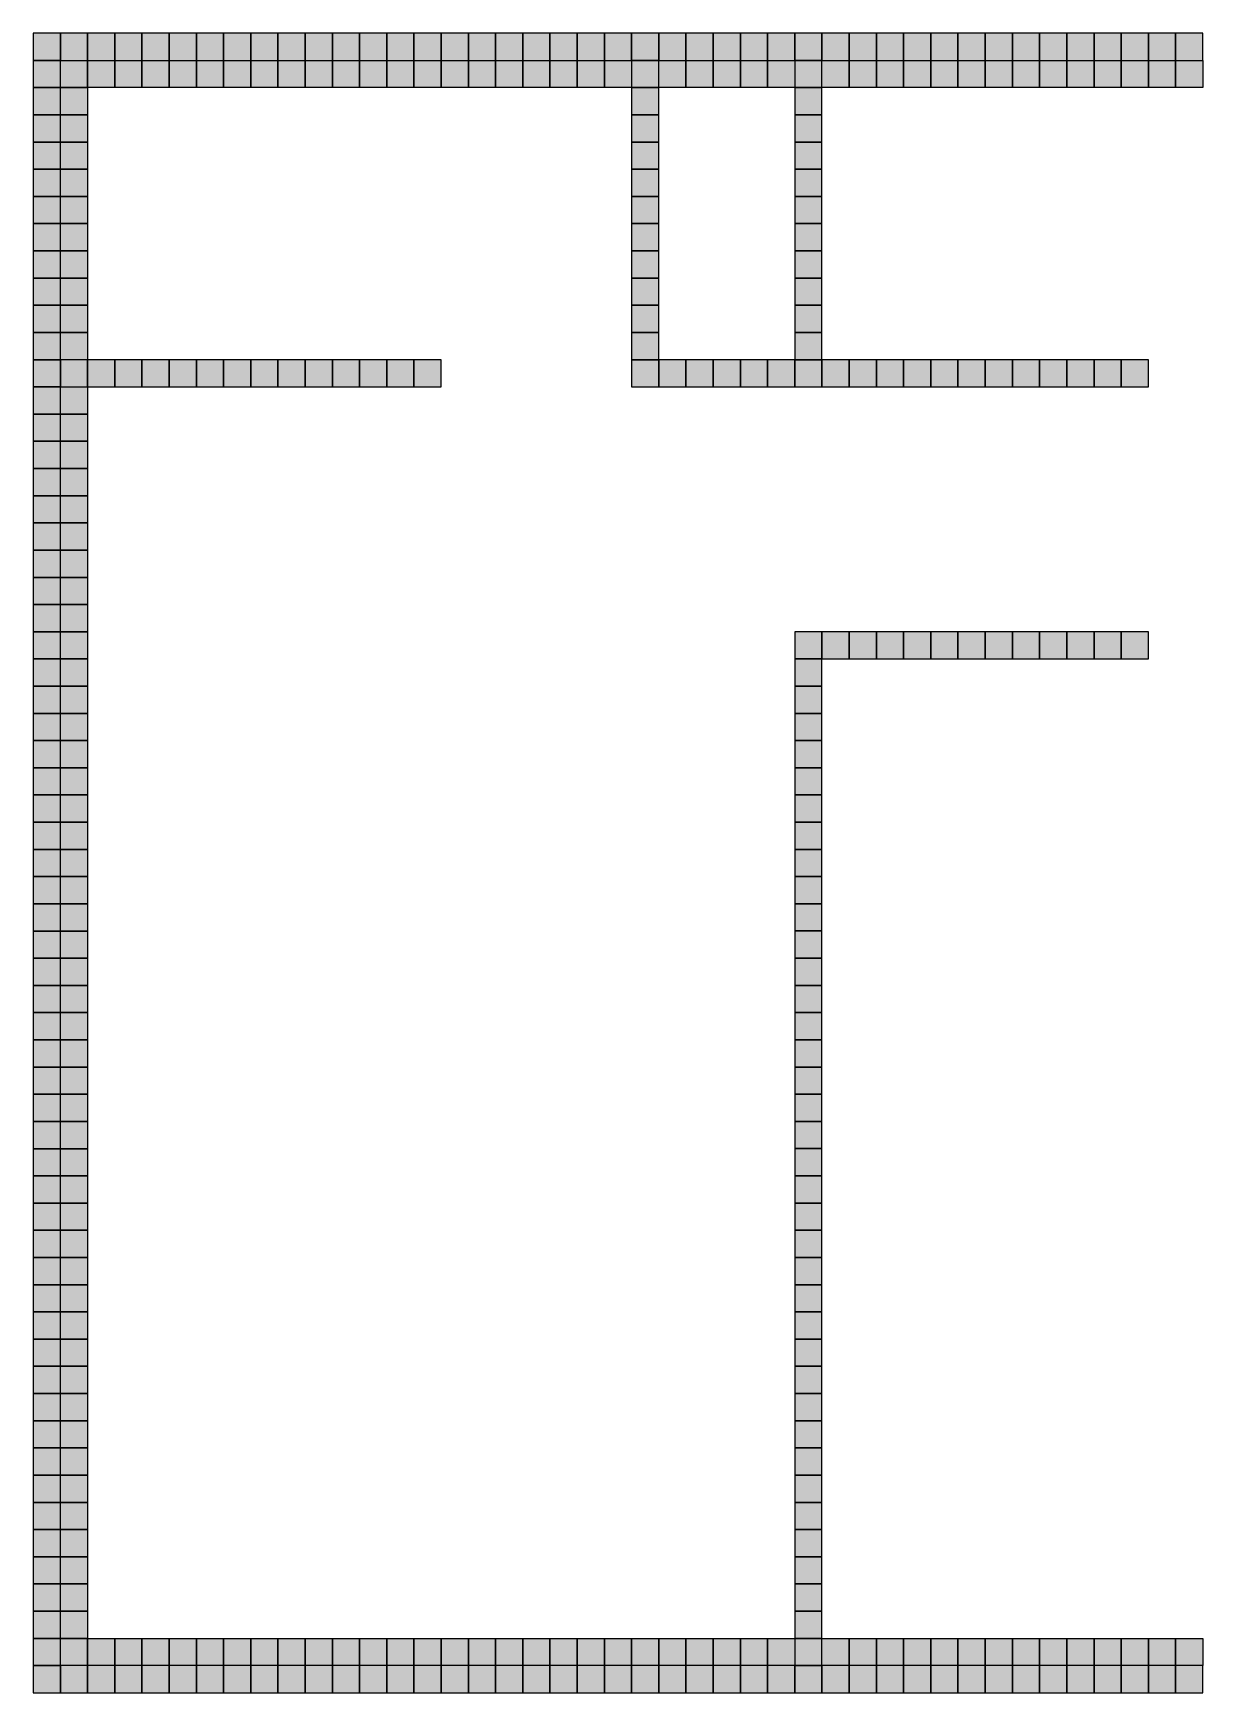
# Model space of a CAD drawing. Header units: inches. Extents: x 0.1 to 10.3, y 1 to 8.3.
# Drawn here: x 0.14 to 4.44, y 1.02 to 7.12 of the extents above; entities that cross this region are included whole.
import ezdxf

# ---------------------------------------------------------------- set-up
doc = ezdxf.new("R2010")
doc.units = ezdxf.units.IN
doc.header["$MEASUREMENT"] = 0
doc.layers.add('GRILLA PIXEL', color=7, linetype='Continuous')

# ---------------------------------------------------------------- blocks, each defined once
blk = doc.blocks.new('0-255-255-31-Muro alto')
at = {"layer": 'GRILLA PIXEL', "true_color": 0xffff1f}
h = blk.add_hatch(color=2, dxfattribs=at)
h.dxf.hatch_style = 1
h.paths.add_polyline_path([(0, 0), (-0.1, 0), (-0.1, -0.1), (0, -0.1)])
blk.add_lwpolyline([(-0.1, 0), (-0.1, -0.1), (0, -0.1), (0, 0)], close=True)
blk = doc.blocks.new('0-255-0-0-Muro dormitorio principal')
h = blk.add_hatch(color=1)
h.dxf.hatch_style = 1
h.paths.add_polyline_path([(0, 0), (-0.1, 0), (-0.1, -0.1), (0, -0.1)])
blk.add_lwpolyline([(-0.1, 0), (-0.1, -0.1), (0, -0.1), (0, 0)], close=True)
blk = doc.blocks.new('0-203-204-205-Ventana principal')
at = {"layer": 'GRILLA PIXEL', "true_color": 0xcbcccd}
h = blk.add_hatch(color=254, dxfattribs=at)
h.dxf.hatch_style = 1
h.paths.add_polyline_path([(0, 0), (-0.1, 0), (-0.1, -0.1), (0, -0.1)])
blk.add_lwpolyline([(-0.1, 0), (-0.1, -0.1), (0, -0.1), (0, 0)], close=True)
blk = doc.blocks.new('0-3-160-22-Ventana comun')
at = {"layer": 'GRILLA PIXEL', "true_color": 0x03a016}
h = blk.add_hatch(color=104, dxfattribs=at)
h.dxf.hatch_style = 1
h.paths.add_polyline_path([(0, 0), (-0.1, 0), (-0.1, -0.1), (0, -0.1)])
blk.add_lwpolyline([(-0.1, 0), (-0.1, -0.1), (0, -0.1), (0, 0)], close=True)
blk = doc.blocks.new('0-5-68-255-Muro inicio conexion')
at = {"layer": 'GRILLA PIXEL', "true_color": 0x0544ff}
h = blk.add_hatch(color=160, dxfattribs=at)
h.dxf.hatch_style = 1
h.paths.add_polyline_path([(0, 0), (-0.1, 0), (-0.1, -0.1), (0, -0.1)])
blk.add_lwpolyline([(-0.1, 0), (-0.1, -0.1), (0, -0.1), (0, 0)], close=True)
blk = doc.blocks.new('0-63-149-253-Muro fichas extremo')
at = {"layer": 'GRILLA PIXEL', "true_color": 0x3f95fd}
h = blk.add_hatch(color=153, dxfattribs=at)
h.dxf.hatch_style = 1
h.paths.add_polyline_path([(0, 0), (-0.1, 0), (-0.1, -0.1), (0, -0.1)])
blk.add_lwpolyline([(-0.1, 0), (-0.1, -0.1), (0, -0.1), (0, 0)], close=True)
blk = doc.blocks.new('0-0-28-112-Muro auxiliar fichas esquinas')
at = {"layer": 'GRILLA PIXEL', "true_color": 0x001c70}
h = blk.add_hatch(color=166, dxfattribs=at)
h.dxf.hatch_style = 1
h.paths.add_polyline_path([(0, 0), (-0.1, 0), (-0.1, -0.1), (0, -0.1)])
blk.add_lwpolyline([(-0.1, 0), (-0.1, -0.1), (0, -0.1), (0, 0)], close=True)
blk = doc.blocks.new('1-99-100-102-auxiliar lado interno')
at = {"lineweight": 70, "true_color": 0x636466}
h = blk.add_hatch(color=251, dxfattribs=at)
h.dxf.hatch_style = 1
h.paths.add_polyline_path([(-0.1, -0.1), (-0.1, 0), (0, 0), (0, -0.1)])
blk.add_lwpolyline([(0, 0), (0, -0.1), (-0.1, -0.1), (-0.1, 0)], close=True)
blk = doc.blocks.new('pixel extremo ventana')
h = blk.add_hatch(color=136)
h.dxf.hatch_style = 1
h.paths.add_polyline_path([(0, 0), (-0.1, 0), (-0.1, -0.1), (0, -0.1)])
blk.add_lwpolyline([(-0.1, 0), (-0.1, -0.1), (0, -0.1), (0, 0)], close=True)

msp = doc.modelspace()

# ---------------------------------------------------------------- block references
for name, p in [('0-5-68-255-Muro inicio conexion', (0.2448, 7.1163)), ('0-255-255-31-Muro alto', (0.3448, 7.1163)), ('0-255-255-31-Muro alto', (0.4448, 7.1163)), ('0-255-255-31-Muro alto', (0.5448, 7.1163)), ('0-255-255-31-Muro alto', (0.6448, 7.1163)), ('0-255-255-31-Muro alto', (0.7448, 7.1163)), ('0-255-255-31-Muro alto', (0.8448, 7.1163)), ('0-255-255-31-Muro alto', (0.9448, 7.1163)), ('0-255-255-31-Muro alto', (1.0448, 7.1163)), ('0-255-255-31-Muro alto', (1.1448, 7.1163)), ('0-255-255-31-Muro alto', (1.2448, 7.1163)), ('0-255-255-31-Muro alto', (1.3448, 7.1163)), ('0-255-255-31-Muro alto', (1.4448, 7.1163)), ('0-255-255-31-Muro alto', (1.5448, 7.1163)), ('0-255-255-31-Muro alto', (1.6448, 7.1163)), ('0-255-255-31-Muro alto', (1.7448, 7.1163)), ('0-255-255-31-Muro alto', (1.8448, 7.1163)), ('0-255-255-31-Muro alto', (1.9448, 7.1163)), ('0-255-255-31-Muro alto', (2.0448, 7.1163)), ('0-255-255-31-Muro alto', (2.1448, 7.1163)), ('0-255-255-31-Muro alto', (2.2448, 7.1163)), ('0-255-255-31-Muro alto', (2.3448, 7.1163)), ('0-255-255-31-Muro alto', (2.4448, 7.1163)), ('0-255-255-31-Muro alto', (2.5448, 7.1163)), ('0-255-255-31-Muro alto', (2.6448, 7.1163)), ('0-255-255-31-Muro alto', (2.7448, 7.1163)), ('0-255-255-31-Muro alto', (2.8448, 7.1163)), ('0-255-255-31-Muro alto', (2.9448, 7.1163)), ('0-255-255-31-Muro alto', (3.0448, 7.1163)), ('0-255-255-31-Muro alto', (3.1448, 7.1163)), ('0-255-255-31-Muro alto', (3.2448, 7.1163)), ('0-255-255-31-Muro alto', (3.3448, 7.1163)), ('0-255-255-31-Muro alto', (3.4448, 7.1163)), ('0-255-255-31-Muro alto', (3.5448, 7.1163)), ('0-255-255-31-Muro alto', (3.6448, 7.1163)), ('0-255-255-31-Muro alto', (3.7448, 7.1163)), ('0-255-255-31-Muro alto', (3.8448, 7.1163)), ('0-255-255-31-Muro alto', (3.9448, 7.1163)), ('0-255-255-31-Muro alto', (4.0448, 7.1163)), ('0-255-255-31-Muro alto', (4.1448, 7.1163)), ('0-255-255-31-Muro alto', (4.2448, 7.1163)), ('0-255-255-31-Muro alto', (4.3448, 7.1163)), ('0-255-255-31-Muro alto', (4.4448, 7.1163)), ('0-5-68-255-Muro inicio conexion', (0.2448, 7.0163)), ('1-99-100-102-auxiliar lado interno', (0.3448, 7.0163)), ('1-99-100-102-auxiliar lado interno', (0.4448, 7.0163)), ('1-99-100-102-auxiliar lado interno', (0.5448, 7.0163)), ('1-99-100-102-auxiliar lado interno', (0.6448, 7.0163)), ('1-99-100-102-auxiliar lado interno', (0.7448, 7.0163)), ('1-99-100-102-auxiliar lado interno', (0.8448, 7.0163)), ('1-99-100-102-auxiliar lado interno', (0.9448, 7.0163)), ('1-99-100-102-auxiliar lado interno', (1.0448, 7.0163)), ('1-99-100-102-auxiliar lado interno', (1.1448, 7.0163)), ('1-99-100-102-auxiliar lado interno', (1.2448, 7.0163)), ('1-99-100-102-auxiliar lado interno', (1.3448, 7.0163)), ('1-99-100-102-auxiliar lado interno', (1.4448, 7.0163)), ('1-99-100-102-auxiliar lado interno', (1.5448, 7.0163)), ('1-99-100-102-auxiliar lado interno', (1.6448, 7.0163)), ('1-99-100-102-auxiliar lado interno', (1.7448, 7.0163)), ('1-99-100-102-auxiliar lado interno', (1.8448, 7.0163)), ('1-99-100-102-auxiliar lado interno', (1.9448, 7.0163)), ('1-99-100-102-auxiliar lado interno', (2.0448, 7.0163)), ('1-99-100-102-auxiliar lado interno', (2.1448, 7.0163)), ('1-99-100-102-auxiliar lado interno', (2.2448, 7.0163)), ('1-99-100-102-auxiliar lado interno', (2.3448, 7.0163)), ('0-255-255-31-Muro alto', (2.4448, 7.0163)), ('1-99-100-102-auxiliar lado interno', (2.5448, 7.0163)), ('1-99-100-102-auxiliar lado interno', (2.6448, 7.0163)), ('1-99-100-102-auxiliar lado interno', (2.7448, 7.0163)), ('1-99-100-102-auxiliar lado interno', (2.8448, 7.0163)), ('1-99-100-102-auxiliar lado interno', (2.9448, 7.0163)), ('0-255-255-31-Muro alto', (3.0448, 7.0163)), ('1-99-100-102-auxiliar lado interno', (3.1448, 7.0163)), ('1-99-100-102-auxiliar lado interno', (3.2448, 7.0163)), ('1-99-100-102-auxiliar lado interno', (3.3448, 7.0163)), ('1-99-100-102-auxiliar lado interno', (3.4448, 7.0163)), ('1-99-100-102-auxiliar lado interno', (3.5448, 7.0163)), ('1-99-100-102-auxiliar lado interno', (3.6448, 7.0163)), ('1-99-100-102-auxiliar lado interno', (3.7448, 7.0163)), ('1-99-100-102-auxiliar lado interno', (3.8448, 7.0163)), ('1-99-100-102-auxiliar lado interno', (3.9448, 7.0163)), ('1-99-100-102-auxiliar lado interno', (4.0448, 7.0163)), ('1-99-100-102-auxiliar lado interno', (4.1448, 7.0163)), ('1-99-100-102-auxiliar lado interno', (4.2448, 7.0163)), ('1-99-100-102-auxiliar lado interno', (4.3448, 7.0163)), ('1-99-100-102-auxiliar lado interno', (4.4448, 7.0163)), ('0-63-149-253-Muro fichas extremo', (0.2448, 6.9163)), ('1-99-100-102-auxiliar lado interno', (0.3448, 6.9163)), ('0-255-255-31-Muro alto', (2.4448, 6.9163)), ('0-255-255-31-Muro alto', (3.0448, 6.9163)), ('0-255-255-31-Muro alto', (0.2448, 6.8163)), ('1-99-100-102-auxiliar lado interno', (0.3448, 6.8163)), ('0-255-255-31-Muro alto', (2.4448, 6.8163)), ('0-255-255-31-Muro alto', (3.0448, 6.8163)), ('0-255-255-31-Muro alto', (0.2448, 6.7163)), ('1-99-100-102-auxiliar lado interno', (0.3448, 6.7163)), ('0-255-255-31-Muro alto', (2.4448, 6.7163)), ('0-255-255-31-Muro alto', (3.0448, 6.7163)), ('0-255-255-31-Muro alto', (0.2448, 6.6163)), ('1-99-100-102-auxiliar lado interno', (0.3448, 6.6163)), ('0-255-255-31-Muro alto', (2.4448, 6.6163)), ('0-255-255-31-Muro alto', (3.0448, 6.6163)), ('0-255-255-31-Muro alto', (0.2448, 6.5163)), ('1-99-100-102-auxiliar lado interno', (0.3448, 6.5163)), ('0-255-255-31-Muro alto', (2.4448, 6.5163)), ('0-255-255-31-Muro alto', (3.0448, 6.5163)), ('0-255-255-31-Muro alto', (0.2448, 6.4163)), ('1-99-100-102-auxiliar lado interno', (0.3448, 6.4163)), ('0-255-255-31-Muro alto', (2.4448, 6.4163)), ('0-255-255-31-Muro alto', (3.0448, 6.4163)), ('0-255-255-31-Muro alto', (0.2448, 6.3163)), ('1-99-100-102-auxiliar lado interno', (0.3448, 6.3163)), ('0-255-255-31-Muro alto', (2.4448, 6.3163)), ('0-255-255-31-Muro alto', (3.0448, 6.3163)), ('0-255-255-31-Muro alto', (0.2448, 6.2163)), ('1-99-100-102-auxiliar lado interno', (0.3448, 6.2163)), ('0-255-255-31-Muro alto', (2.4448, 6.2163)), ('0-255-255-31-Muro alto', (3.0448, 6.2163)), ('0-255-255-31-Muro alto', (0.2448, 6.1163)), ('1-99-100-102-auxiliar lado interno', (0.3448, 6.1163)), ('0-255-255-31-Muro alto', (2.4448, 6.1163)), ('0-255-255-31-Muro alto', (3.0448, 6.1163)), ('0-255-255-31-Muro alto', (0.2448, 6.0163)), ('1-99-100-102-auxiliar lado interno', (0.3448, 6.0163)), ('0-255-255-31-Muro alto', (2.4448, 6.0163)), ('0-255-255-31-Muro alto', (3.0448, 6.0163)), ('0-255-255-31-Muro alto', (0.2448, 5.9163)), ('0-255-255-31-Muro alto', (0.3448, 5.9163)), ('0-255-255-31-Muro alto', (0.4448, 5.9163)), ('0-255-255-31-Muro alto', (0.5448, 5.9163)), ('0-255-255-31-Muro alto', (0.6448, 5.9163)), ('0-255-255-31-Muro alto', (0.7448, 5.9163)), ('0-255-255-31-Muro alto', (0.8448, 5.9163)), ('0-255-255-31-Muro alto', (0.9448, 5.9163)), ('0-255-255-31-Muro alto', (1.0448, 5.9163)), ('0-255-255-31-Muro alto', (1.1448, 5.9163)), ('0-255-255-31-Muro alto', (1.2448, 5.9163)), ('0-255-255-31-Muro alto', (1.3448, 5.9163)), ('0-255-255-31-Muro alto', (1.4448, 5.9163)), ('0-255-255-31-Muro alto', (1.5448, 5.9163)), ('0-255-255-31-Muro alto', (1.6448, 5.9163)), ('0-255-255-31-Muro alto', (2.4448, 5.9163)), ('0-255-255-31-Muro alto', (2.5448, 5.9163)), ('0-255-255-31-Muro alto', (2.6448, 5.9163)), ('0-255-255-31-Muro alto', (2.7448, 5.9163)), ('0-255-255-31-Muro alto', (2.8448, 5.9163)), ('0-255-255-31-Muro alto', (2.9448, 5.9163)), ('0-255-255-31-Muro alto', (3.0448, 5.9163)), ('0-255-255-31-Muro alto', (3.1448, 5.9163)), ('0-255-255-31-Muro alto', (3.2448, 5.9163)), ('0-255-255-31-Muro alto', (3.3448, 5.9163)), ('0-255-255-31-Muro alto', (3.4448, 5.9163)), ('0-255-255-31-Muro alto', (3.5448, 5.9163)), ('0-255-255-31-Muro alto', (3.6448, 5.9163)), ('0-255-255-31-Muro alto', (3.7448, 5.9163)), ('0-255-255-31-Muro alto', (3.8448, 5.9163)), ('0-255-255-31-Muro alto', (3.9448, 5.9163)), ('0-255-255-31-Muro alto', (4.0448, 5.9163)), ('0-255-255-31-Muro alto', (4.1448, 5.9163)), ('0-255-255-31-Muro alto', (4.2448, 5.9163)), ('0-255-0-0-Muro dormitorio principal', (0.2448, 5.8163)), ('1-99-100-102-auxiliar lado interno', (0.3448, 5.8163)), ('0-255-0-0-Muro dormitorio principal', (0.2448, 5.7163)), ('1-99-100-102-auxiliar lado interno', (0.3448, 5.7163)), ('0-255-0-0-Muro dormitorio principal', (0.2448, 5.6163)), ('1-99-100-102-auxiliar lado interno', (0.3448, 5.6163)), ('0-255-0-0-Muro dormitorio principal', (0.2448, 5.5163)), ('1-99-100-102-auxiliar lado interno', (0.3448, 5.5163)), ('0-255-0-0-Muro dormitorio principal', (0.2448, 5.4163)), ('1-99-100-102-auxiliar lado interno', (0.3448, 5.4163)), ('0-255-0-0-Muro dormitorio principal', (0.2448, 5.3163)), ('1-99-100-102-auxiliar lado interno', (0.3448, 5.3163)), ('0-255-0-0-Muro dormitorio principal', (0.2448, 5.2163)), ('1-99-100-102-auxiliar lado interno', (0.3448, 5.2163)), ('0-255-0-0-Muro dormitorio principal', (0.2448, 5.1163)), ('1-99-100-102-auxiliar lado interno', (0.3448, 5.1163)), ('0-255-0-0-Muro dormitorio principal', (0.2448, 5.0163)), ('1-99-100-102-auxiliar lado interno', (0.3448, 5.0163)), ('0-255-0-0-Muro dormitorio principal', (0.2448, 4.9163)), ('1-99-100-102-auxiliar lado interno', (0.3448, 4.9163)), ('0-255-255-31-Muro alto', (3.0448, 4.9164)), ('0-255-255-31-Muro alto', (3.1448, 4.9164)), ('0-255-255-31-Muro alto', (3.2448, 4.9164)), ('0-255-255-31-Muro alto', (3.3448, 4.9164)), ('0-255-255-31-Muro alto', (3.4448, 4.9164)), ('0-255-255-31-Muro alto', (3.5448, 4.9164)), ('0-255-255-31-Muro alto', (3.6448, 4.9164)), ('0-255-255-31-Muro alto', (3.7448, 4.9164)), ('0-255-255-31-Muro alto', (3.8448, 4.9164)), ('0-255-255-31-Muro alto', (3.9448, 4.9164)), ('0-255-255-31-Muro alto', (4.0448, 4.9164)), ('0-255-255-31-Muro alto', (4.1448, 4.9164)), ('0-255-255-31-Muro alto', (4.2448, 4.9164)), ('0-255-0-0-Muro dormitorio principal', (0.2448, 4.8163)), ('1-99-100-102-auxiliar lado interno', (0.3448, 4.8163)), ('0-255-255-31-Muro alto', (3.0448, 4.8164)), ('0-255-0-0-Muro dormitorio principal', (0.2448, 4.7163)), ('1-99-100-102-auxiliar lado interno', (0.3448, 4.7163)), ('0-255-255-31-Muro alto', (3.0448, 4.7164)), ('0-255-0-0-Muro dormitorio principal', (0.2448, 4.6163)), ('1-99-100-102-auxiliar lado interno', (0.3448, 4.6163)), ('0-255-255-31-Muro alto', (3.0448, 4.6164)), ('0-255-0-0-Muro dormitorio principal', (0.2448, 4.5163)), ('1-99-100-102-auxiliar lado interno', (0.3448, 4.5163)), ('0-255-255-31-Muro alto', (3.0448, 4.5164)), ('0-255-0-0-Muro dormitorio principal', (0.2448, 4.4163)), ('1-99-100-102-auxiliar lado interno', (0.3448, 4.4163)), ('0-255-255-31-Muro alto', (3.0448, 4.4164)), ('0-255-0-0-Muro dormitorio principal', (0.2448, 4.3163)), ('1-99-100-102-auxiliar lado interno', (0.3448, 4.3163)), ('0-255-255-31-Muro alto', (3.0448, 4.3164)), ('0-255-0-0-Muro dormitorio principal', (0.2448, 4.2163)), ('1-99-100-102-auxiliar lado interno', (0.3448, 4.2163)), ('0-255-255-31-Muro alto', (3.0448, 4.2164)), ('0-255-0-0-Muro dormitorio principal', (0.2448, 4.1163)), ('1-99-100-102-auxiliar lado interno', (0.3448, 4.1163)), ('0-255-255-31-Muro alto', (3.0448, 4.1164)), ('0-255-0-0-Muro dormitorio principal', (0.2448, 4.0163)), ('1-99-100-102-auxiliar lado interno', (0.3448, 4.0163)), ('0-255-255-31-Muro alto', (3.0448, 4.0164)), ('0-255-0-0-Muro dormitorio principal', (0.2448, 3.9163)), ('1-99-100-102-auxiliar lado interno', (0.3448, 3.9163)), ('0-255-255-31-Muro alto', (3.0448, 3.9164)), ('0-255-0-0-Muro dormitorio principal', (0.2448, 3.8163)), ('1-99-100-102-auxiliar lado interno', (0.3448, 3.8163)), ('0-255-255-31-Muro alto', (3.0448, 3.8164)), ('0-255-0-0-Muro dormitorio principal', (0.2448, 3.7163)), ('1-99-100-102-auxiliar lado interno', (0.3448, 3.7163)), ('0-255-255-31-Muro alto', (3.0448, 3.7164)), ('0-255-0-0-Muro dormitorio principal', (0.2448, 3.6163)), ('1-99-100-102-auxiliar lado interno', (0.3448, 3.6163)), ('0-255-255-31-Muro alto', (3.0448, 3.6164)), ('0-255-0-0-Muro dormitorio principal', (0.2448, 3.5163)), ('1-99-100-102-auxiliar lado interno', (0.3448, 3.5163)), ('0-255-255-31-Muro alto', (3.0448, 3.5164)), ('0-255-0-0-Muro dormitorio principal', (0.2448, 3.4163)), ('1-99-100-102-auxiliar lado interno', (0.3448, 3.4163)), ('0-255-255-31-Muro alto', (3.0448, 3.4164)), ('0-255-0-0-Muro dormitorio principal', (0.2448, 3.3163)), ('1-99-100-102-auxiliar lado interno', (0.3448, 3.3163)), ('0-255-255-31-Muro alto', (3.0448, 3.3164)), ('0-255-0-0-Muro dormitorio principal', (0.2448, 3.2163)), ('1-99-100-102-auxiliar lado interno', (0.3448, 3.2163)), ('0-255-255-31-Muro alto', (3.0448, 3.2164)), ('0-255-0-0-Muro dormitorio principal', (0.2448, 3.1163)), ('1-99-100-102-auxiliar lado interno', (0.3448, 3.1163)), ('0-255-255-31-Muro alto', (3.0448, 3.1164)), ('0-255-0-0-Muro dormitorio principal', (0.2448, 3.0163)), ('1-99-100-102-auxiliar lado interno', (0.3448, 3.0163)), ('0-255-255-31-Muro alto', (3.0448, 3.0164)), ('0-255-0-0-Muro dormitorio principal', (0.2448, 2.9163)), ('1-99-100-102-auxiliar lado interno', (0.3448, 2.9163)), ('0-255-255-31-Muro alto', (3.0448, 2.9164)), ('0-255-0-0-Muro dormitorio principal', (0.2448, 2.8163)), ('1-99-100-102-auxiliar lado interno', (0.3448, 2.8163)), ('0-255-255-31-Muro alto', (3.0448, 2.8164)), ('0-255-0-0-Muro dormitorio principal', (0.2448, 2.7163)), ('1-99-100-102-auxiliar lado interno', (0.3448, 2.7163)), ('0-255-255-31-Muro alto', (3.0448, 2.7164)), ('0-255-0-0-Muro dormitorio principal', (0.2448, 2.6163)), ('1-99-100-102-auxiliar lado interno', (0.3448, 2.6163)), ('0-255-255-31-Muro alto', (3.0448, 2.6164)), ('0-255-0-0-Muro dormitorio principal', (0.2448, 2.5163)), ('1-99-100-102-auxiliar lado interno', (0.3448, 2.5163)), ('0-255-255-31-Muro alto', (3.0448, 2.5164)), ('0-255-0-0-Muro dormitorio principal', (0.2448, 2.4163)), ('1-99-100-102-auxiliar lado interno', (0.3448, 2.4163)), ('0-255-255-31-Muro alto', (3.0448, 2.4164)), ('0-255-0-0-Muro dormitorio principal', (0.2448, 2.3163)), ('1-99-100-102-auxiliar lado interno', (0.3448, 2.3163)), ('0-255-255-31-Muro alto', (3.0448, 2.3164)), ('0-255-0-0-Muro dormitorio principal', (0.2448, 2.2163)), ('1-99-100-102-auxiliar lado interno', (0.3448, 2.2163)), ('0-255-255-31-Muro alto', (3.0448, 2.2164)), ('0-255-0-0-Muro dormitorio principal', (0.2448, 2.1163)), ('1-99-100-102-auxiliar lado interno', (0.3448, 2.1163)), ('0-255-255-31-Muro alto', (3.0448, 2.1164)), ('0-255-0-0-Muro dormitorio principal', (0.2448, 2.0163)), ('1-99-100-102-auxiliar lado interno', (0.3448, 2.0163)), ('0-255-255-31-Muro alto', (3.0448, 2.0164)), ('0-255-0-0-Muro dormitorio principal', (0.2448, 1.9163)), ('1-99-100-102-auxiliar lado interno', (0.3448, 1.9163)), ('0-255-255-31-Muro alto', (3.0448, 1.9164)), ('0-255-0-0-Muro dormitorio principal', (0.2448, 1.8163)), ('1-99-100-102-auxiliar lado interno', (0.3448, 1.8163)), ('0-255-255-31-Muro alto', (3.0448, 1.8164)), ('0-255-0-0-Muro dormitorio principal', (0.2448, 1.7163)), ('1-99-100-102-auxiliar lado interno', (0.3448, 1.7163)), ('0-255-255-31-Muro alto', (3.0448, 1.7164)), ('0-255-0-0-Muro dormitorio principal', (0.2448, 1.6163)), ('1-99-100-102-auxiliar lado interno', (0.3448, 1.6163)), ('0-255-255-31-Muro alto', (3.0448, 1.6164)), ('0-255-0-0-Muro dormitorio principal', (0.2448, 1.5163)), ('1-99-100-102-auxiliar lado interno', (0.3448, 1.5163)), ('0-255-255-31-Muro alto', (3.0448, 1.5164)), ('0-255-0-0-Muro dormitorio principal', (0.2448, 1.4163)), ('1-99-100-102-auxiliar lado interno', (0.3448, 1.4163)), ('0-255-255-31-Muro alto', (3.0448, 1.4164)), ('0-255-0-0-Muro dormitorio principal', (0.2448, 1.3163)), ('1-99-100-102-auxiliar lado interno', (0.3448, 1.3163)), ('0-255-255-31-Muro alto', (3.0448, 1.3164)), ('0-0-28-112-Muro auxiliar fichas esquinas', (0.2448, 1.2163)), ('1-99-100-102-auxiliar lado interno', (0.3448, 1.2163)), ('1-99-100-102-auxiliar lado interno', (0.4448, 1.2163)), ('1-99-100-102-auxiliar lado interno', (0.5448, 1.2163)), ('1-99-100-102-auxiliar lado interno', (0.6448, 1.2163)), ('1-99-100-102-auxiliar lado interno', (0.7448, 1.2163)), ('1-99-100-102-auxiliar lado interno', (0.8448, 1.2163)), ('1-99-100-102-auxiliar lado interno', (0.9448, 1.2163)), ('1-99-100-102-auxiliar lado interno', (1.0448, 1.2163)), ('1-99-100-102-auxiliar lado interno', (1.1448, 1.2163)), ('1-99-100-102-auxiliar lado interno', (1.2448, 1.2163)), ('1-99-100-102-auxiliar lado interno', (1.3448, 1.2163)), ('1-99-100-102-auxiliar lado interno', (1.4448, 1.2163)), ('1-99-100-102-auxiliar lado interno', (1.5448, 1.2163)), ('1-99-100-102-auxiliar lado interno', (1.6448, 1.2163)), ('1-99-100-102-auxiliar lado interno', (1.7448, 1.2163)), ('1-99-100-102-auxiliar lado interno', (1.8448, 1.2163)), ('1-99-100-102-auxiliar lado interno', (1.9448, 1.2163)), ('1-99-100-102-auxiliar lado interno', (2.0448, 1.2163)), ('1-99-100-102-auxiliar lado interno', (2.1448, 1.2163)), ('1-99-100-102-auxiliar lado interno', (2.2448, 1.2163)), ('1-99-100-102-auxiliar lado interno', (2.3448, 1.2163)), ('1-99-100-102-auxiliar lado interno', (2.4448, 1.2163)), ('1-99-100-102-auxiliar lado interno', (2.5448, 1.2163)), ('1-99-100-102-auxiliar lado interno', (2.6448, 1.2163)), ('1-99-100-102-auxiliar lado interno', (2.7448, 1.2163)), ('1-99-100-102-auxiliar lado interno', (2.8448, 1.2163)), ('1-99-100-102-auxiliar lado interno', (2.9448, 1.2163)), ('0-255-255-31-Muro alto', (3.0448, 1.2164)), ('1-99-100-102-auxiliar lado interno', (3.1448, 1.2163)), ('1-99-100-102-auxiliar lado interno', (3.2448, 1.2163)), ('1-99-100-102-auxiliar lado interno', (3.3448, 1.2163)), ('1-99-100-102-auxiliar lado interno', (3.4448, 1.2163)), ('1-99-100-102-auxiliar lado interno', (3.5448, 1.2163)), ('1-99-100-102-auxiliar lado interno', (3.6448, 1.2163)), ('1-99-100-102-auxiliar lado interno', (3.7448, 1.2163)), ('1-99-100-102-auxiliar lado interno', (3.8448, 1.2164)), ('1-99-100-102-auxiliar lado interno', (3.9448, 1.2164)), ('1-99-100-102-auxiliar lado interno', (4.0448, 1.2164)), ('1-99-100-102-auxiliar lado interno', (4.1448, 1.2164)), ('1-99-100-102-auxiliar lado interno', (4.2448, 1.2164)), ('1-99-100-102-auxiliar lado interno', (4.3448, 1.2164)), ('1-99-100-102-auxiliar lado interno', (4.4448, 1.2164)), ('0-0-28-112-Muro auxiliar fichas esquinas', (0.2448, 1.1163)), ('pixel extremo ventana', (0.3448, 1.1163)), ('0-203-204-205-Ventana principal', (0.4448, 1.1163)), ('0-203-204-205-Ventana principal', (0.5448, 1.1163)), ('0-203-204-205-Ventana principal', (0.6448, 1.1163)), ('0-203-204-205-Ventana principal', (0.7448, 1.1163)), ('0-203-204-205-Ventana principal', (0.8448, 1.1163)), ('0-203-204-205-Ventana principal', (0.9448, 1.1163)), ('0-203-204-205-Ventana principal', (1.0448, 1.1163)), ('0-203-204-205-Ventana principal', (1.1448, 1.1163)), ('0-203-204-205-Ventana principal', (1.2448, 1.1163)), ('0-203-204-205-Ventana principal', (1.3448, 1.1163)), ('0-203-204-205-Ventana principal', (1.4448, 1.1163)), ('0-203-204-205-Ventana principal', (1.5448, 1.1163)), ('0-203-204-205-Ventana principal', (1.6448, 1.1163)), ('0-203-204-205-Ventana principal', (1.7448, 1.1163)), ('pixel extremo ventana', (1.8448, 1.1163)), ('0-255-255-31-Muro alto', (1.9448, 1.1163)), ('0-255-255-31-Muro alto', (2.0448, 1.1163)), ('0-255-255-31-Muro alto', (2.1448, 1.1163)), ('0-255-255-31-Muro alto', (2.2448, 1.1163)), ('0-255-255-31-Muro alto', (2.3448, 1.1163)), ('0-255-255-31-Muro alto', (2.4448, 1.1163)), ('0-255-255-31-Muro alto', (2.5448, 1.1163)), ('0-255-255-31-Muro alto', (2.6448, 1.1163)), ('0-255-255-31-Muro alto', (2.7448, 1.1163)), ('0-255-255-31-Muro alto', (2.8448, 1.1163)), ('0-255-255-31-Muro alto', (2.9448, 1.1163)), ('0-255-255-31-Muro alto', (3.0448, 1.1164)), ('0-255-255-31-Muro alto', (3.1448, 1.1164)), ('0-255-255-31-Muro alto', (3.2448, 1.1164)), ('pixel extremo ventana', (3.3448, 1.1163)), ('0-3-160-22-Ventana comun', (3.4448, 1.1164)), ('0-3-160-22-Ventana comun', (3.5448, 1.1164)), ('0-3-160-22-Ventana comun', (3.6448, 1.1164)), ('0-3-160-22-Ventana comun', (3.7448, 1.1164)), ('0-3-160-22-Ventana comun', (3.8448, 1.1164)), ('0-3-160-22-Ventana comun', (3.9448, 1.1164)), ('0-3-160-22-Ventana comun', (4.0448, 1.1164)), ('0-3-160-22-Ventana comun', (4.1448, 1.1164)), ('0-3-160-22-Ventana comun', (4.2448, 1.1164)), ('pixel extremo ventana', (4.3448, 1.1164)), ('0-255-255-31-Muro alto', (4.4448, 1.1164))]:
    msp.add_blockref(name, p)

doc.saveas('drawing.dxf')
